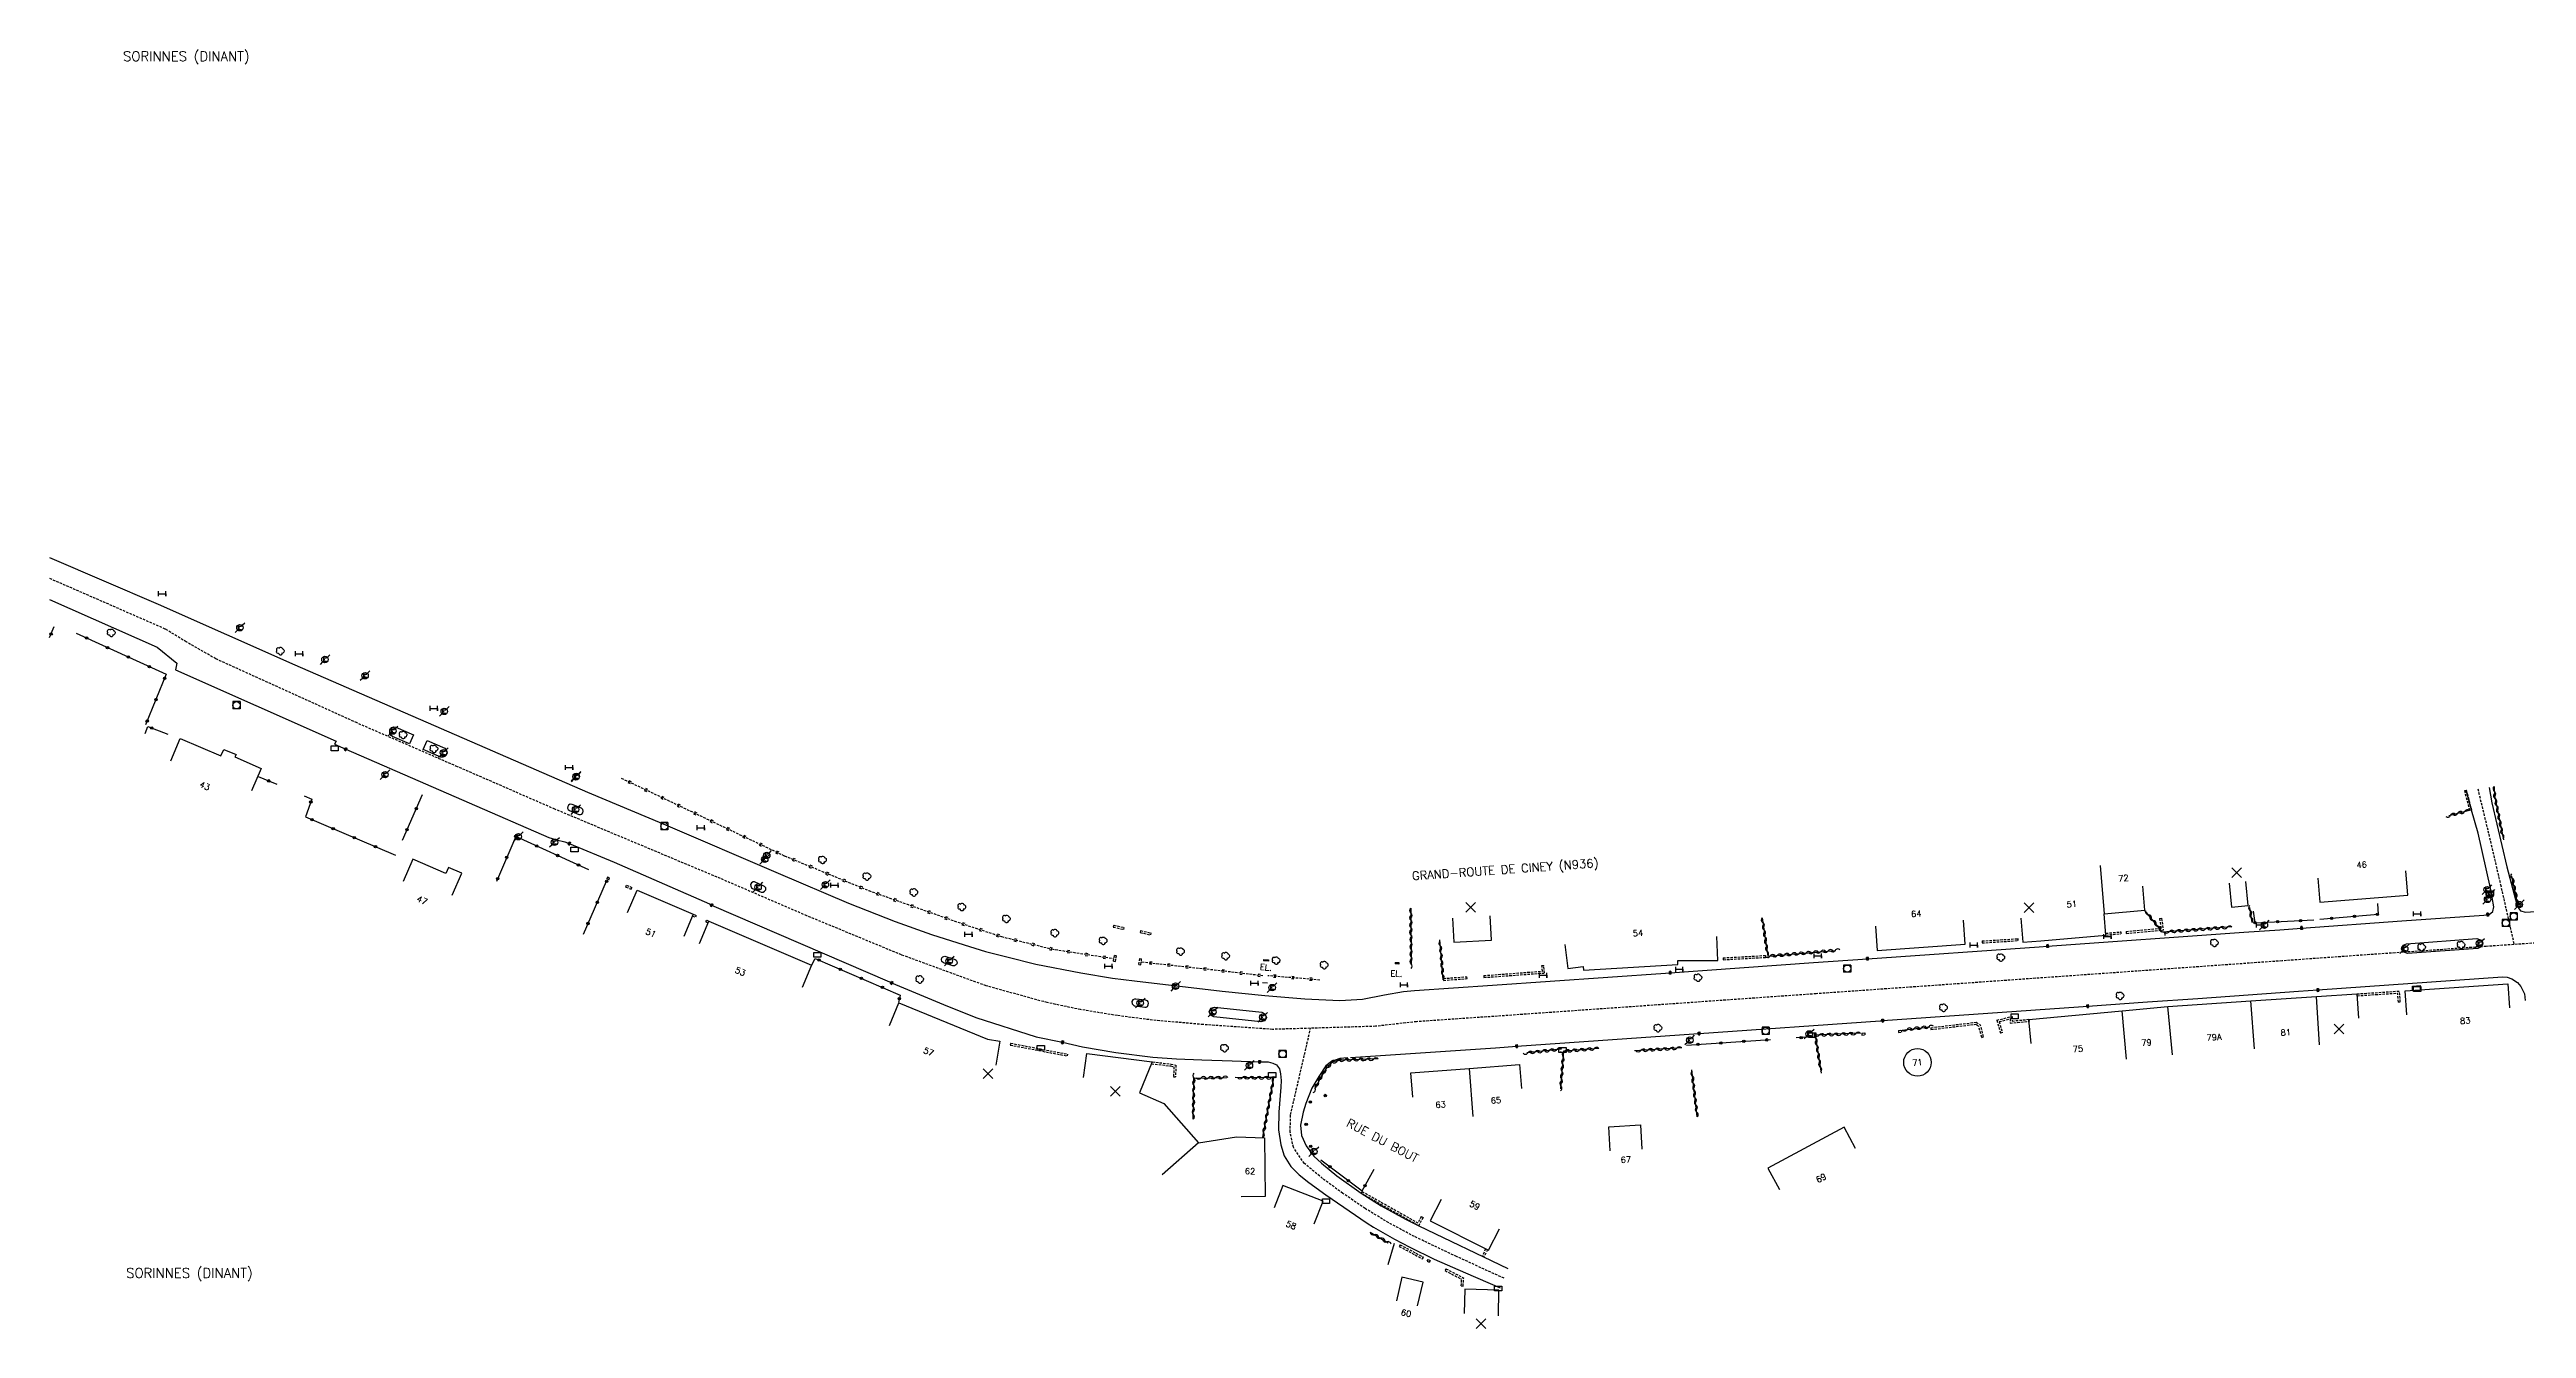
# Model space of a CAD drawing. Header units: millimetres. Extents: x 193000 to 194000, y 105162 to 106000.
# Drawn here: x 193000 to 193512, y 105475 to 105739 of the extents above; entities that cross this region are included whole.
import ezdxf
from ezdxf.enums import TextEntityAlignment as Align

# ---------------------------------------------------------------- set-up
doc = ezdxf.new("R2010")
doc.units = ezdxf.units.MM
doc.linetypes.add('DASHED', pattern=[0.75, 0.5, -0.25])
doc.layers.get('0').update_dxf_attribs({"linetype": 'CONTINUOUS'})
for name, color, linetype in [('W0001', 6, 'DASHED'), ('W0008', 7, 'CONTINUOUS'), ('W0100', 7, 'CONTINUOUS'), ('W0105', 7, 'CONTINUOUS'), ('W0112', 1, 'DASHED'), ('W0220', 5, 'DASHED'), ('W0300', 7, 'CONTINUOUS'), ('W0310', 3, 'CONTINUOUS'), ('W0322', 7, 'CONTINUOUS'), ('W0400', 7, 'CONTINUOUS'), ('W0420', 7, 'CONTINUOUS'), ('W0471', 7, 'CONTINUOUS'), ('W0980', 7, 'CONTINUOUS'), ('W0984', 7, 'CONTINUOUS'), ('W0989', 7, 'CONTINUOUS'), ('W0991', 7, 'CONTINUOUS'), ('W1102', 7, 'CONTINUOUS'), ('W1471', 7, 'CONTINUOUS'), ('W1474', 7, 'CONTINUOUS')]:
    doc.layers.add(name, color=color, linetype=linetype)
doc.styles.get("Standard").update_dxf_attribs({"font": 'romans.shx', "width": 0.85})

# ---------------------------------------------------------------- blocks, each defined once
blk = doc.blocks.new('t322o')
at = {"color": 0, "linetype": 'Continuous'}
for radius in [0.25, 0.15]:
    blk.add_circle((0, 0), radius, dxfattribs=at)
blk = doc.blocks.new('T1471')
at = {"color": 0, "linetype": 'Continuous', "flags": 128}
blk.add_lwpolyline([(-0.75, -0.5), (-0.75, 0.5), (0.75, 0.5), (0.75, -0.5), (-0.75, -0.5)], dxfattribs=at)
blk = doc.blocks.new('T471')
for p, q in [((-0.333334, 0.333334), (-0.333334, -0.333334)), ((-0.333334, 0.333334), (0.333334, 0.333334)), ((-0.333334, 0), (0, 0)), ((0.500001, 0.500001), (1.000002, 1.000002)), ((-0.500001, -0.500001), (-1.000002, -1.000002)), ((-0.333334, -0.333334), (0.333334, -0.333334))]:
    blk.add_line(p, q)
blk.add_ellipse((0, 0), major_axis=(0.471405, 0.471405), ratio=1, start_param=5.4977871438, end_param=11.780972451)
blk = doc.blocks.new('T300')
for p, q in [((-0.8, 0.51), (-0.86, 0.34)), ((-0.86, 0.34), (-0.86, 0.17)), ((-0.86, 0.17), (-0.74, 0.06)), ((-0.69, 0.63), (-0.8, 0.51)), ((-0.8, -0.06), (-0.74, 0.06)), ((-0.74, 0.06), (-0.69, 0.11)), ((-0.57, 0.69), (-0.69, 0.63)), ((-0.46, 0.69), (-0.57, 0.69)), ((-0.29, 0.63), (-0.46, 0.69)), ((-0.29, 0.63), (-0.17, 0.74)), ((-0.23, 0.57), (-0.29, 0.63)), ((-0.17, 0.74), (-0.06, 0.8)), ((-0.06, 0.8), (0.06, 0.8)), ((0.06, 0.8), (0.23, 0.74)), ((0.23, 0.74), (0.34, 0.63)), ((0.34, 0.63), (0.4, 0.51)), ((0.46, 0.46), (0.34, 0.46)), ((0.4, 0.51), (0.4, 0.46)), ((0.57, 0.4), (0.46, 0.46)), ((0.57, 0.4), (0.69, 0.29)), ((0.69, 0.29), (0.74, 0.17)), ((0.74, 0.06), (0.69, -0.17)), ((0.74, 0.17), (0.74, 0.06)), ((-0.8, -0.17), (-0.8, -0.06)), ((-0.8, -0.23), (-0.8, -0.17)), ((-0.74, -0.34), (-0.8, -0.23)), ((-0.69, -0.4), (-0.74, -0.34)), ((-0.51, -0.46), (-0.69, -0.4)), ((-0.4, -0.46), (-0.51, -0.46)), ((-0.4, -0.46), (-0.34, -0.46)), ((-0.34, -0.46), (-0.34, -0.4)), ((-0.34, -0.51), (-0.34, -0.46)), ((-0.29, -0.63), (-0.34, -0.51)), ((-0.17, -0.74), (-0.29, -0.63)), ((-0.06, -0.8), (-0.17, -0.74)), ((0.06, -0.8), (-0.06, -0.8)), ((0.17, -0.74), (0.06, -0.8)), ((0.23, -0.69), (0.17, -0.74)), ((0.29, -0.46), (0.23, -0.46)), ((0.29, -0.63), (0.23, -0.69)), ((0.46, -0.4), (0.29, -0.46)), ((0.34, -0.51), (0.29, -0.63)), ((0.34, -0.51), (0.34, -0.46)), ((0.57, -0.34), (0.46, -0.4)), ((0.63, -0.29), (0.57, -0.34)), ((0.69, -0.17), (0.63, -0.29))]:
    blk.add_line(p, q)
blk = doc.blocks.new('T420')
for p, q in [((0.75, 0.75), (-0.75, 0.75)), ((-0.75, 0.75), (-0.75, -0.75)), ((0.75, 0.75), (0.75, -0.75)), ((0.75, -0.75), (-0.75, -0.75))]:
    blk.add_line(p, q)
blk.add_ellipse((0, 0), major_axis=(-0.53, 0.53), ratio=1, start_param=3.926991, end_param=10.210176)
blk = doc.blocks.new('T400')
for p, q in [((-0.15, 0.3), (0.15, 0.3)), ((-0.15, -0.25), (-0.15, 0.3)), ((-0.15, 0.15), (0.15, 0.15)), ((-0.15, 0), (0.15, 0)), ((0.15, 0.3), (0.15, -0.25)), ((-0.15, -0.15), (0.15, -0.15)), ((-0.15, -0.25), (-0.15, -0.3)), ((-0.15, -0.3), (0.15, -0.3)), ((0.15, -0.3), (0.15, -0.25))]:
    blk.add_line(p, q)
blk = doc.blocks.new('T1474')
at = {"color": 0, "linetype": 'Continuous', "flags": 128}
for points in [[(-0.75, -0.5), (-0.75, 0.5)], [(-0.75, 0), (0.75, 0)], [(0.75, 0), (0.75, -0.5), (0.75, 0.5)]]:
    blk.add_lwpolyline(points, dxfattribs=at)
blk = doc.blocks.new('t991o')
at = {"color": 0, "linetype": 'Continuous'}
for p, q in [((-1, 1), (1, -1)), ((-1, -1), (1, 1))]:
    blk.add_line(p, q, dxfattribs=at)
blk = doc.blocks.new('t220o')
at = {"color": 0, "linetype": 'Continuous'}
for p, q in [((-0.25, 0.25), (0.25, 0.25)), ((-0.25, -0.25), (0.25, -0.25))]:
    blk.add_line(p, q, dxfattribs=at)
blk = doc.blocks.new('t310o')
at = {"color": 0, "linetype": 'Continuous'}
for centre, start, end in [((-0.5, 0.38), 216.8699, 323.1304), ((0.5, -0.37), 36.8699, 143.1303)]:
    blk.add_arc(centre, 0.625, start, end, dxfattribs=at)

msp = doc.modelspace()

# ---------------------------------------------------------------- linework, layer by layer
at = {"layer": 'W0001'}
for points in [[(193522.45, 105555.04), (193503.29, 105553.7), (193484.47, 105552.38), (193461.12, 105550.73), (193433.43, 105548.76), (193393.68, 105545.95), (193364.92, 105543.93), (193334.21, 105541.77), (193298.34, 105539.25), (193282.35, 105538.16), (193273.87, 105537.21), (193252.63, 105536.57), (193238.27, 105537.57), (193227.84, 105538.49), (193220.55, 105539.42), (193212.96, 105540.66), (193206.09, 105542.1), (193193.45, 105545.57), (193175.97, 105551.96), (193156.44, 105560.03), (193138.56, 105567.73), (193104.39, 105582.05), (193084.27, 105590.83), (193063.51, 105599.86), (193034.34, 105613.11), (193028.24, 105616.6), (193023.9, 105619.26), (193000, 105629.71)], [(193501.55, 105586.27), (193503.64, 105577.61), (193506.24, 105566.5), (193509.04, 105554.1)], [(193300.42, 105485.18), (193290.64, 105489.64), (193281.91, 105493.79), (193276.61, 105496.62), (193271.72, 105499.57), (193267.13, 105502.7), (193262.94, 105505.77), (193259.18, 105508.89), (193256.91, 105512.22), (193256.25, 105515.37), (193256.34, 105518.98), (193260.47, 105536.81)]]:
    msp.add_lwpolyline(points, dxfattribs=at)
at = {"layer": 'W0008'}
for points in [[(193000, 105634.06), (193022.46, 105624.39), (193050.66, 105611.87), (193111.11, 105585.56), (193126.73, 105579.01), (193150.48, 105568.84), (193165.02, 105562.63), (193174.68, 105558.87), (193182.18, 105556.2), (193188.91, 105554.03), (193193.33, 105552.66), (193197.75, 105551.53), (193203.73, 105550.05), (193213.02, 105548.23), (193219.56, 105547.17), (193224.11, 105546.57), (193242.22, 105544.47), (193251.03, 105543.57), (193259.27, 105542.89), (193266.48, 105542.51), (193271.17, 105542.83), (193275.76, 105543.68), (193279.67, 105544.42), (193281.92, 105544.59), (193298.05, 105545.71), (193333.76, 105548.2), (193334.74, 105548.27), (193364.33, 105550.38), (193375.48, 105551.15), (193410.98, 105553.65), (193412.68, 105553.78), (193453.24, 105556.66), (193460.67, 105557.15), (193465.15, 105557.51), (193485.85, 105558.98), (193502.83, 105560.19), (193503.61, 105560.27), (193503.9, 105560.29), (193504.64, 105560.94), (193504.88, 105561.91), (193504.18, 105565.73), (193501.61, 105577.13), (193500.26, 105581.88), (193499.18, 105586.01)], [(193000, 105625.35), (193022.24, 105615.51), (193026.3, 105612.24), (193026, 105610.81), (193059.17, 105596.13), (193058.88, 105595.46), (193061.17, 105594.46), (193086.65, 105583.39), (193103.12, 105576.17), (193104.72, 105575.72), (193106.46, 105575.32), (193107.35, 105574.98), (193116.64, 105571.09), (193136.31, 105562.47), (193136.76, 105562.26), (193173.51, 105546.38), (193173.93, 105546.2), (193184.65, 105541.68), (193191.35, 105539.04)], [(193070.82, 105597.04), (193070.55, 105597.29), (193070.31, 105597.67), (193070.27, 105598.1), (193070.38, 105598.53), (193070.67, 105598.9), (193071.11, 105599.08), (193071.56, 105599), (193075.15, 105597.41), (193074.36, 105595.58), (193070.82, 105597.04)], [(193077.18, 105594.37), (193077.98, 105596.21), (193081.67, 105594.64), (193081.91, 105594.32), (193082.08, 105593.99), (193082.13, 105593.62), (193081.86, 105593.17), (193081.63, 105592.93), (193081.21, 105592.8), (193080.79, 105592.81), (193077.18, 105594.37)], [(193503.92, 105586.5), (193504.44, 105583.35), (193507.52, 105570.15), (193509.07, 105564.4), (193509.6, 105562.34), (193509.96, 105561.62), (193510.38, 105561.04), (193511.39, 105560.78), (193527.65, 105561.88)], [(193109.35, 105580.96), (193109.68, 105580.92), (193109.94, 105581.02), (193110.13, 105581.29), (193110.25, 105581.66), (193110.13, 105582.01), (193109.86, 105582.24), (193107.93, 105583.05), (193107.55, 105583.07), (193107.22, 105582.89), (193107.07, 105582.63), (193106.99, 105582.27), (193107.12, 105581.98), (193107.41, 105581.77), (193109.35, 105580.96)], [(193147.01, 105564.88), (193147.41, 105564.9), (193147.68, 105565.1), (193147.93, 105565.42), (193147.98, 105565.78), (193147.69, 105566.1), (193145.64, 105567.04), (193145.33, 105567.08), (193144.96, 105566.85), (193144.77, 105566.51), (193144.83, 105566.13), (193145.01, 105565.81), (193145.17, 105565.68), (193147.01, 105564.88)], [(193501.39, 105555.32), (193502.14, 105555.1), (193502.51, 105554.42), (193502.23, 105553.65), (193501.53, 105553.3), (193487.04, 105552.28), (193486.29, 105552.49), (193485.9, 105553.18), (193486.12, 105553.94), (193486.85, 105554.26), (193501.39, 105555.32)], [(193184.67, 105550.34), (193184.33, 105550.62), (193184.23, 105550.99), (193184.29, 105551.37), (193184.53, 105551.59), (193184.93, 105551.68), (193187.03, 105551.04), (193187.25, 105550.88), (193187.42, 105550.58), (193187.46, 105550.26), (193187.32, 105549.94), (193186.95, 105549.7), (193186.57, 105549.73), (193184.67, 105550.34)], [(193268.74, 105530.78), (193298.63, 105532.79), (193303.04, 105533.12), (193339.61, 105535.68), (193340.7, 105535.74), (193378.09, 105538.37), (193378.22, 105538.37), (193378.65, 105538.4), (193419.07, 105541.25), (193420.98, 105541.38), (193433.31, 105542.26), (193443.7, 105542.98), (193464.54, 105544.44), (193468.53, 105544.73), (193506.63, 105547.41), (193507.64, 105547.36), (193508.59, 105547.03), (193509.73, 105546.27), (193510.45, 105545.4), (193511.2, 105543.94), (193511.36, 105542.57), (193511.36, 105542.57), (193511.36, 105542.57)], [(193224.35, 105542.82), (193224.08, 105542.8), (193223.73, 105542.65), (193223.58, 105542.31), (193223.6, 105541.86), (193223.8, 105541.61), (193224.04, 105541.46), (193224.2, 105541.42), (193226.22, 105541.16), (193226.49, 105541.19), (193226.76, 105541.32), (193226.95, 105541.61), (193226.98, 105542), (193226.92, 105542.23), (193226.77, 105542.46), (193226.38, 105542.58), (193224.35, 105542.82)], [(193240.51, 105539.15), (193239.8, 105539.49), (193239.53, 105540.25), (193239.89, 105540.98), (193240.65, 105541.17), (193250.38, 105540.15), (193251.05, 105539.79), (193251.33, 105539.04), (193250.95, 105538.32), (193250.18, 105538.14), (193240.51, 105539.15)], [(193191.35, 105539.04), (193203.81, 105535.06), (193209.24, 105533.93), (193213.39, 105532.99), (193220.27, 105531.8), (193227.88, 105530.85), (193232.8, 105530.46), (193237.99, 105530.25), (193244.25, 105530.05), (193249.94, 105529.87), (193251.74, 105529.85), (193252.7, 105529.63), (193253.43, 105529.24), (193254.02, 105528.4), (193254.26, 105527.42), (193254.36, 105526.01), (193254.33, 105524.67), (193253.92, 105519.48), (193253.87, 105515.8), (193254.33, 105512.74), (193254.98, 105510.46), (193256.36, 105508.26), (193258.09, 105506.54), (193260.14, 105504.92), (193263.61, 105502.4), (193272.16, 105496.54), (193273.47, 105495.72), (193277.83, 105493.24), (193280.96, 105491.58), (193285.99, 105489.14), (193292.49, 105486.26), (193299.63, 105483.19)], [(193268.19, 105530.71), (193266.48, 105530.55), (193264.77, 105529.91), (193263.65, 105529.03), (193262.15, 105526.83), (193260.74, 105524.43), (193259.47, 105521.29), (193258.96, 105519.45), (193258.41, 105516.77), (193258.62, 105514.65), (193259.54, 105512.52), (193261.14, 105510.38), (193262.73, 105508.93), (193265.89, 105506.36), (193270.91, 105502.73), (193275.07, 105500.12), (193280.08, 105497.41), (193282.86, 105496), (193301.22, 105487.17)]]:
    msp.add_lwpolyline(points, dxfattribs=at)
at = {"layer": 'W0100'}
for p, q in [((193250.72, 105551.03), (193250.72, 105550.73)), ((193250.72, 105551.03), (193251.81, 105550.93)), ((193251.8, 105550.64), (193250.72, 105550.73)), ((193251.81, 105550.93), (193251.8, 105550.64)), ((193277.94, 105550.42), (193277.92, 105550.1)), ((193278.71, 105550.07), (193277.92, 105550.1)), ((193277.94, 105550.42), (193278.72, 105550.39)), ((193278.72, 105550.39), (193278.71, 105550.07))]:
    msp.add_line(p, q, dxfattribs=at)
for points in [[(193025.04, 105592.01), (193026.98, 105596.62), (193035.39, 105593.07), (193035.98, 105594.4), (193038.57, 105593.35), (193038.27, 105592.85), (193043.74, 105590.45), (193041.72, 105585.87)], [(193083.15, 105564.26), (193085.14, 105568.85), (193082.39, 105570.04), (193081.83, 105568.76), (193075.01, 105571.73), (193073.02, 105567.14)], [(193119.4, 105560.74), (193121.38, 105565.33), (193132.95, 105560.36), (193130.98, 105555.77)], [(193407.18, 105559.56), (193407.59, 105554.58), (193411.27, 105554.88), (193424.76, 105556.02), (193424.37, 105560.46), (193432.8, 105561.17), (193432.38, 105566.15)], [(193450.23, 105566.77), (193450.71, 105561.79), (193454.14, 105562.13), (193453.66, 105567.1)], [(193468.5, 105567.81), (193468.91, 105562.83), (193487.11, 105564.32), (193486.7, 105569.3)], [(193289.79, 105559.55), (193290.08, 105554.56), (193297.83, 105555.01), (193297.54, 105560)], [(193134.22, 105554.34), (193136.2, 105558.94), (193157.4, 105549.83), (193155.43, 105545.24)], [(193312.96, 105554.09), (193313.61, 105549.13), (193316.78, 105549.53), (193316.82, 105548.77), (193336.29, 105549.94), (193336.29, 105550.77), (193344.57, 105550.79), (193344.36, 105555.79)], [(193377.15, 105557.87), (193377.49, 105552.88), (193395.7, 105554.14), (193395.36, 105559.13)], [(193486.89, 105539.56), (193486.55, 105544.55), (193507.77, 105545.99), (193508.11, 105541)], [(193173.51, 105537.4), (193175.39, 105542.03), (193193.74, 105534.55), (193196.3, 105534.12), (193195.48, 105529.19)], [(193409.28, 105533.65), (193408.82, 105538.63), (193428.09, 105540.4), (193437.55, 105541.3), (193454.7, 105542.5), (193468.23, 105543.35), (193476.58, 105543.9), (193476.91, 105538.91)], [(193213.59, 105526.64), (193214.22, 105531.6), (193227.78, 105529.86), (193225.11, 105523.44), (193230.16, 105521.26), (193237.31, 105513.11), (193245.17, 105514.36), (193250.96, 105514.18), (193251.12, 105502.07), (193246.12, 105502.01)], [(193281.56, 105522.6), (193281.18, 105527.58), (193293.2, 105528.52), (193303.65, 105529.32), (193304.03, 105524.33)], [(193322.35, 105511.49), (193322.09, 105516.48), (193328.63, 105516.83), (193328.89, 105511.83)], [(193373.03, 105511.99), (193370.65, 105516.38), (193354.94, 105507.89), (193357.32, 105503.49)], [(193261.22, 105496.43), (193263.05, 105501.08), (193254.77, 105504.34), (193252.94, 105499.69)], [(193287.43, 105501.47), (193285.19, 105497.01), (193297.25, 105490.95), (193299.49, 105495.41)], [(193282.55, 105479.48), (193283.69, 105484.35), (193279.34, 105485.37), (193278.19, 105480.5)], [(193299.27, 105477.4), (193299.36, 105482.7), (193292.36, 105482.91), (193292.21, 105477.91)]]:
    msp.add_lwpolyline(points, dxfattribs=at)
at = {"layer": 'W0105'}
for p, q in [((193250.55, 105546.24), (193251.56, 105546.22)), ((193488.05, 105545.52), (193489.7, 105545.61)), ((193488.1, 105544.64), (193488.05, 105545.52)), ((193489.75, 105544.73), (193489.7, 105545.61))]:
    msp.add_line(p, q, dxfattribs=at)
at = {"layer": 'W0112'}
for p, q in [((193498.79, 105585.93), (193499.18, 105586.01)), ((193498.79, 105585.93), (193499.85, 105581.84)), ((193499.18, 105586.01), (193500.24, 105581.95)), ((193499.85, 105581.84), (193500.24, 105581.95)), ((193115.23, 105568.04), (193115.08, 105567.66)), ((193115.5, 105567.49), (193115.08, 105567.66)), ((193115.65, 105567.86), (193115.23, 105568.04)), ((193115.5, 105567.49), (193115.65, 105567.86)), ((193119.02, 105565.96), (193119.17, 105566.34)), ((193119.02, 105565.96), (193120.13, 105565.52)), ((193119.17, 105566.34), (193120.28, 105565.89)), ((193120.13, 105565.52), (193120.28, 105565.89)), ((193132.79, 105559.98), (193133.44, 105559.72)), ((193132.94, 105560.35), (193133.59, 105560.09)), ((193133.59, 105560.09), (193133.44, 105559.72)), ((193510.27, 105562.44), (193510.64, 105562.48)), ((193510.27, 105562.44), (193510.31, 105562.04)), ((193510.31, 105562.04), (193510.68, 105562.08)), ((193510.64, 105562.48), (193510.68, 105562.08)), ((193135.59, 105558.79), (193135.76, 105559.15)), ((193135.59, 105558.79), (193136.04, 105558.57)), ((193135.76, 105559.15), (193136.2, 105558.94)), ((193219.8, 105558.09), (193219.71, 105557.7)), ((193219.71, 105557.7), (193221.81, 105557.23)), ((193219.8, 105558.09), (193221.9, 105557.62)), ((193221.9, 105557.62), (193221.81, 105557.23)), ((193225.34, 105556.97), (193225.26, 105556.58)), ((193225.26, 105556.58), (193227.38, 105556.09)), ((193225.34, 105556.97), (193227.47, 105556.48)), ((193227.47, 105556.48), (193227.38, 105556.09)), ((193399.18, 105554.83), (193406.55, 105555.31)), ((193399.18, 105554.83), (193399.2, 105554.43)), ((193399.2, 105554.43), (193406.58, 105554.91)), ((193406.55, 105555.31), (193406.58, 105554.91)), ((193424.73, 105556.42), (193427.81, 105556.71)), ((193424.76, 105556.02), (193427.85, 105556.31)), ((193427.81, 105556.71), (193427.85, 105556.31)), ((193428.91, 105556.81), (193436.13, 105557.44)), ((193428.91, 105556.81), (193428.95, 105556.41)), ((193428.95, 105556.41), (193436.59, 105557.08)), ((193435.83, 105559.47), (193436.23, 105559.52)), ((193435.83, 105559.47), (193436.13, 105557.44)), ((193436.23, 105559.52), (193436.59, 105557.08)), ((193219.75, 105550.63), (193219.97, 105551.88)), ((193219.75, 105550.63), (193220.14, 105550.56)), ((193219.97, 105551.88), (193220.36, 105551.8)), ((193220.14, 105550.56), (193220.36, 105551.8)), ((193225.02, 105549.98), (193225.17, 105551.22)), ((193225.02, 105549.98), (193225.42, 105549.93)), ((193225.17, 105551.22), (193225.57, 105551.17)), ((193225.42, 105549.93), (193225.57, 105551.17)), ((193308.24, 105549.77), (193308.64, 105549.8)), ((193345.7, 105551.35), (193354.41, 105551.84)), ((193345.7, 105551.35), (193345.72, 105550.96)), ((193345.72, 105550.96), (193354.44, 105551.44)), ((193354.41, 105551.84), (193354.44, 105551.44)), ((193287.89, 105547.08), (193292.77, 105547.46)), ((193287.89, 105547.08), (193287.93, 105546.69)), ((193287.93, 105546.69), (193292.8, 105547.06)), ((193292.8, 105547.06), (193292.77, 105547.46)), ((193296.25, 105547.69), (193296.28, 105547.29)), ((193476.61, 105543.9), (193485.36, 105544.5)), ((193476.64, 105543.51), (193476.61, 105543.9)), ((193476.64, 105543.51), (193484.99, 105544.07)), ((193485.15, 105542.2), (193484.99, 105544.07)), ((193485.15, 105542.2), (193485.55, 105542.23)), ((193485.55, 105542.23), (193485.36, 105544.5)), ((193374.33, 105535.81), (193374.92, 105535.85)), ((193374.33, 105535.81), (193374.36, 105535.41)), ((193374.36, 105535.41), (193374.95, 105535.45)), ((193374.92, 105535.85), (193374.95, 105535.45)), ((193381.87, 105536.35), (193382.46, 105536.41)), ((193381.87, 105536.35), (193381.91, 105535.95)), ((193381.91, 105535.95), (193382.5, 105536.01)), ((193382.46, 105536.41), (193382.5, 105536.01)), ((193388.56, 105536.92), (193388.61, 105536.53)), ((193399.1, 105534.93), (193398.45, 105537.28)), ((193399.48, 105535.04), (193398.8, 105537.53)), ((193399.1, 105534.93), (193399.48, 105535.04)), ((193402.22, 105538.46), (193402.99, 105535.8)), ((193402.72, 105538.18), (193403.37, 105535.92)), ((193403.37, 105535.92), (193402.99, 105535.8)), ((193408.82, 105538.65), (193408.86, 105538.25)), ((193198.53, 105533.72), (193198.45, 105533.33)), ((193198.45, 105533.33), (193210.16, 105531.09)), ((193198.53, 105533.72), (193210.24, 105531.48)), ((193210.24, 105531.48), (193210.16, 105531.09)), ((193232.15, 105526.78), (193232.55, 105526.76)), ((193271.13, 105503.09), (193270.94, 105502.74)), ((193270.94, 105502.74), (193282.8, 105496.06)), ((193271.13, 105503.09), (193282.64, 105496.61)), ((193283.34, 105497.9), (193282.64, 105496.61)), ((193283.69, 105497.71), (193282.8, 105496.06)), ((193283.34, 105497.9), (193283.69, 105497.71)), ((193278.95, 105492.1), (193278.76, 105491.75)), ((193278.76, 105491.75), (193283.61, 105489.17)), ((193278.95, 105492.1), (193283.8, 105489.52)), ((193283.61, 105489.17), (193283.8, 105489.52)), ((193284.57, 105488.68), (193284.76, 105489.03)), ((193284.57, 105488.68), (193284.98, 105488.47)), ((193284.76, 105489.03), (193285.17, 105488.82)), ((193285.17, 105488.82), (193284.98, 105488.47)), ((193296.63, 105491.22), (193295.98, 105489.82)), ((193295.98, 105489.82), (193296.34, 105489.65)), ((193296.99, 105491.05), (193296.34, 105489.65)), ((193288.43, 105487.12), (193288.24, 105486.76)), ((193288.24, 105486.76), (193291.67, 105484.98)), ((193288.43, 105487.12), (193292.09, 105485.22)), ((193291.58, 105483.58), (193291.67, 105484.98)), ((193291.58, 105483.58), (193291.98, 105483.56)), ((193291.98, 105483.56), (193292.09, 105485.22))]:
    msp.add_line(p, q, dxfattribs=at)
for points in [[(193296.25, 105547.69), (193308.34, 105548.59), (193308.24, 105549.77)], [(193296.28, 105547.29), (193308.77, 105548.22), (193308.64, 105549.8)], [(193388.56, 105536.92), (193397.97, 105538.06), (193398.8, 105537.53)], [(193388.61, 105536.53), (193397.87, 105537.65), (193398.45, 105537.28)], [(193402.22, 105538.46), (193405.4, 105539.26), (193405.37, 105538.3), (193408.82, 105538.65)], [(193402.72, 105538.18), (193404.98, 105538.74), (193404.95, 105537.86), (193408.86, 105538.25)], [(193227.62, 105529.48), (193231.55, 105529.02), (193232.25, 105528.86), (193232.15, 105526.78)], [(193227.79, 105529.87), (193231.62, 105529.42), (193232.66, 105529.18), (193232.55, 105526.76)]]:
    msp.add_lwpolyline(points, dxfattribs=at)
at = {"layer": 'W0220'}
msp.add_line((193262.4, 105546.77), (193251.66, 105547.65), dxfattribs=at)
for points in [[(193118.1, 105588.47), (193151.81, 105572.41), (193169.21, 105565.24), (193188.33, 105558.46), (193196.61, 105555.74), (193207, 105553.18), (193219.77, 105551.21)], [(193225.62, 105550.51), (193242.67, 105548.65), (193250.58, 105547.7)]]:
    msp.add_lwpolyline(points, dxfattribs=at)
at = {"layer": 'W0310'}
for p, q in [((193499.81, 105581.81), (193495.54, 105580.7)), ((193509.84, 105562.37), (193508.61, 105568.24)), ((193281.15, 105561.62), (193281.21, 105550.03)), ((193454.93, 105558.67), (193454.45, 105561.78)), ((193287.86, 105546.82), (193287.18, 105555.04)), ((193382.67, 105536.43), (193388.4, 105537.12)), ((193312.32, 105532.5), (193305.1, 105531.72)), ((193337.14, 105532.74), (193327.38, 105532.15)), ((193340.34, 105518.49), (193339.2, 105528.21)), ((193272.77, 105494.67), (193276.52, 105492.51)), ((193277.7, 105492.34), (193276.43, 105487.93))]:
    msp.add_line(p, q, dxfattribs=at)
for points in [[(193504.92, 105586.73), (193505.01, 105584.91), (193506.85, 105575.7)], [(193450.78, 105557.72), (193436.42, 105556.66), (193432.81, 105561.16)], [(193353.73, 105559.62), (193354.9, 105551.67), (193368.95, 105552.89)], [(193374.06, 105535.76), (193364.69, 105535.38), (193365.93, 105527.53)], [(193274.43, 105530.47), (193266.89, 105530.22), (193265.01, 105529.84), (193263.69, 105528.46), (193262.45, 105526.47), (193261.35, 105524.25)], [(193320.02, 105532.65), (193312.72, 105532.06), (193312.11, 105524.27)], [(193236.22, 105518.01), (193236.37, 105526.52), (193243.2, 105526.65)], [(193250.59, 105514.29), (193252.86, 105526.56), (193244.9, 105526.61)]]:
    msp.add_lwpolyline(points, dxfattribs=at)
at = {"layer": 'W0322'}
for p, q in [((193000, 105617.49), (193000.99, 105619.79)), ((193043.1, 105588.82), (193046.97, 105587.19)), ((193072.88, 105575.64), (193077.03, 105585.11)), ((193110.27, 105556.27), (193115.07, 105567.19)), ((193338.1, 105533.31), (193355.47, 105534.46)), ((193364.18, 105535.01), (193360.79, 105534.83))]:
    msp.add_line(p, q, dxfattribs=at)
for points in [[(193005.48, 105618.38), (193024.11, 105609.93), (193019.83, 105599.47)], [(193019.75, 105597.68), (193020.33, 105599.11), (193024.41, 105597.55)], [(193052.59, 105584.84), (193054.18, 105584.12), (193052.85, 105580.46), (193071.47, 105572.53)], [(193111.41, 105569.51), (193096.31, 105576.44), (193092.29, 105567.15)], [(193455.15, 105560.99), (193455.53, 105558.57), (193467.71, 105559.2)], [(193480.85, 105562.55), (193480.97, 105560.33), (193468.93, 105559.28)], [(193157.47, 105549.92), (193158.12, 105551.24), (193175.68, 105543.67), (193175.34, 105542.1)], [(193262.59, 105509.63), (193271.1, 105503.22), (193273.58, 105507.69)]]:
    msp.add_lwpolyline(points, dxfattribs=at)
at = {"layer": 'W1102'}
for p, q in [((193423.54, 105570.43), (193424.37, 105560.46)), ((193429.01, 105530.45), (193428.09, 105540.4)), ((193438.49, 105531.35), (193437.55, 105541.3)), ((193455.4, 105532.53), (193454.7, 105542.5)), ((193468.85, 105533.36), (193468.23, 105543.35)), ((193293.2, 105528.52), (193293.98, 105518.55)), ((193237.31, 105513.11), (193229.79, 105506.51))]:
    msp.add_line(p, q, dxfattribs=at)
msp.add_circle((193385.82, 105529.76), 2.85, dxfattribs=at)

# ---------------------------------------------------------------- block references
at = {"layer": 'W0220'}
for p, rotation in [((193119.8, 105587.66), 334.5234405279215), ((193123.18, 105586.05), 334.5234405279215), ((193123.18, 105586.05), 334.5234405279215), ((193123.18, 105586.05), 334.5234405279215), ((193123.18, 105586.05), 334.5234405279215), ((193123.18, 105586.05), 334.5234405279215), ((193123.18, 105586.05), 334.5234405279215), ((193126.57, 105584.43), 334.5234405279215), ((193126.57, 105584.43), 334.5234405279215), ((193126.57, 105584.43), 334.5234405279215), ((193126.57, 105584.43), 334.5234405279215), ((193126.57, 105584.43), 334.5234405279215), ((193129.95, 105582.82), 334.5234405279215), ((193129.95, 105582.82), 334.5234405279215), ((193129.95, 105582.82), 334.5234405279215), ((193129.95, 105582.82), 334.5234405279215), ((193133.34, 105581.21), 334.5234405279215), ((193133.34, 105581.21), 334.5234405279215), ((193133.34, 105581.21), 334.5234405279215), ((193136.72, 105579.6), 334.5234405279215), ((193136.72, 105579.6), 334.5234405279215), ((193140.11, 105577.98), 334.5234405279215), ((193143.49, 105576.37), 334.5234405279215), ((193146.88, 105574.76), 334.5234405279215), ((193150.27, 105573.14), 334.5234405279215), ((193153.7, 105571.63), 337.6037998852371), ((193157.16, 105570.2), 337.6037998852371), ((193160.63, 105568.77), 337.6037998852371), ((193164.1, 105567.34), 337.6037998852371), ((193167.56, 105565.91), 337.6037998852371), ((193167.56, 105565.91), 337.6037998852371), ((193167.56, 105565.91), 337.6037998852371), ((193167.56, 105565.91), 337.6037998852371), ((193167.56, 105565.91), 337.6037998852371), ((193167.56, 105565.91), 337.6037998852371), ((193171.07, 105564.58), 340.4935589660425), ((193171.07, 105564.58), 340.4935589660425), ((193171.07, 105564.58), 340.4935589660425), ((193171.07, 105564.58), 340.4935589660425), ((193171.07, 105564.58), 340.4935589660425), ((193174.6, 105563.33), 340.4935589660425), ((193174.6, 105563.33), 340.4935589660425), ((193174.6, 105563.33), 340.4935589660425), ((193174.6, 105563.33), 340.4935589660425), ((193178.14, 105562.07), 340.4935589660425), ((193178.14, 105562.07), 340.4935589660425), ((193178.14, 105562.07), 340.4935589660425), ((193181.67, 105560.82), 340.4935589660425), ((193181.67, 105560.82), 340.4935589660425), ((193185.2, 105559.57), 340.4935589660425), ((193188.74, 105558.33), 341.8124280655436), ((193192.31, 105557.16), 341.8124280655436), ((193195.87, 105555.99), 341.8124280655436), ((193199.49, 105555.03), 346.1325840299327), ((193203.13, 105554.13), 346.1325840299327), ((193206.77, 105553.23), 346.1325840299327), ((193210.48, 105552.64), 351.2184814088899), ((193214.18, 105552.07), 351.2184814088899), ((193214.18, 105552.07), 351.2184814088899), ((193214.18, 105552.07), 351.2184814088899), ((193214.18, 105552.07), 351.2184814088899), ((193214.18, 105552.07), 351.2184814088899), ((193214.18, 105552.07), 351.2184814088899), ((193217.89, 105551.5), 351.2184814088899), ((193217.89, 105551.5), 351.2184814088899), ((193217.89, 105551.5), 351.2184814088899), ((193217.89, 105551.5), 351.2184814088899), ((193217.89, 105551.5), 351.2184814088899), ((193227.49, 105550.3), 353.7757478560268), ((193231.22, 105549.9), 353.7757478560268), ((193231.22, 105549.9), 353.7757478560268), ((193231.22, 105549.9), 353.7757478560268), ((193231.22, 105549.9), 353.7757478560268), ((193231.22, 105549.9), 353.7757478560268), ((193231.22, 105549.9), 353.7757478560268), ((193234.95, 105549.49), 353.7757478560268), ((193234.95, 105549.49), 353.7757478560268), ((193234.95, 105549.49), 353.7757478560268), ((193234.95, 105549.49), 353.7757478560268), ((193234.95, 105549.49), 353.7757478560268), ((193238.67, 105549.08), 353.7757478560268), ((193238.67, 105549.08), 353.7757478560268), ((193238.67, 105549.08), 353.7757478560268), ((193238.67, 105549.08), 353.7757478560268), ((193242.4, 105548.68), 353.7757478560268), ((193242.4, 105548.68), 353.7757478560268), ((193242.4, 105548.68), 353.7757478560268), ((193246.12, 105548.23), 353.1414170847117), ((193246.12, 105548.23), 353.1414170847117), ((193249.85, 105547.79), 353.1414170847117), ((193253.06, 105547.53), 175.3725792197949), ((193253.06, 105547.53), 175.3725792197949), ((193253.06, 105547.53), 175.3725792197949), ((193253.06, 105547.53), 175.3725792197949), ((193253.06, 105547.53), 175.3725792197949), ((193256.8, 105547.23), 175.3725792197949), ((193256.8, 105547.23), 175.3725792197949), ((193256.8, 105547.23), 175.3725792197949), ((193256.8, 105547.23), 175.3725792197949), ((193256.8, 105547.23), 175.3725792197949), ((193256.8, 105547.23), 175.3725792197949), ((193260.54, 105546.93), 175.3725792197949)]:
    msp.add_blockref('t220o', p, dxfattribs=dict(at, rotation=rotation))
at = {"layer": 'W0300'}
for p in [(193012.79, 105618.46), (193047.71, 105614.68), (193073.06, 105597.36), (193079.45, 105594.49), (193159.69, 105571.55), (193168.87, 105568.13), (193178.56, 105564.85), (193188.47, 105561.83), (193197.68, 105559.38), (193207.68, 105556.45), (193217.66, 105554.85), (193447.19, 105554.41), (193498.15, 105553.98), (193233.65, 105552.64), (193242.97, 105551.69), (193253.39, 105550.76), (193263.31, 105549.84), (193403.08, 105551.39), (193490.01, 105553.5), (193179.78, 105546.88), (193340.53, 105547.23), (193391.23, 105541.03), (193427.71, 105543.49), (193332.25, 105536.82), (193242.73, 105532.68)]:
    msp.add_blockref('T300', p, dxfattribs=at)
at = {"layer": 'W0310'}
for p, rotation in [((193504.97, 105585.73), 272.8231405310224), ((193495.94, 105580.8), 194.5334794069776), ((193497.39, 105581.18), 194.5334794069776), ((193498.84, 105581.55), 194.5334794069776), ((193505.14, 105584.25), 281.2956478122584), ((193505.44, 105582.78), 281.2956478122584), ((193505.73, 105581.3), 281.2956478122584), ((193506.02, 105579.83), 281.2956478122584), ((193506.32, 105578.36), 281.2956478122584), ((193506.61, 105576.89), 281.2956478122584), ((193508.71, 105567.75), 101.8119413458346), ((193509.02, 105566.28), 101.8119413458346), ((193509.33, 105564.82), 101.8119413458346), ((193281.16, 105560.62), 270.2964215377062), ((193281.17, 105559.12), 270.2964215377062), ((193433.54, 105560.25), 128.7404773142397), ((193434.48, 105559.08), 128.7404773142397), ((193454.55, 105561.14), 98.62175542115924), ((193454.78, 105559.66), 98.62175542115924), ((193509.63, 105563.35), 101.8119413458346), ((193281.17, 105557.62), 270.2964215377062), ((193281.18, 105556.12), 270.2964215377062), ((193281.19, 105554.62), 270.2964215377062), ((193287.28, 105553.8), 94.71228190373513), ((193353.88, 105558.63), 278.3851711800974), ((193354.1, 105557.15), 278.3851711800974), ((193354.32, 105555.66), 278.3851711800974), ((193354.53, 105554.18), 278.3851711800974), ((193435.42, 105557.91), 128.7404773142397), ((193436.36, 105556.74), 128.7404773142397), ((193437.82, 105556.76), 184.2270821553925), ((193439.31, 105556.87), 184.2270821553925), ((193440.81, 105556.98), 184.2270821553925), ((193442.3, 105557.09), 184.2270821553925), ((193443.8, 105557.2), 184.2270821553925), ((193445.3, 105557.31), 184.2270821553925), ((193446.79, 105557.42), 184.2270821553925), ((193448.29, 105557.53), 184.2270821553925), ((193449.78, 105557.64), 184.2270821553925), ((193281.2, 105553.12), 270.2964215377062), ((193281.2, 105551.62), 270.2964215377062), ((193281.21, 105550.12), 270.2964215377062), ((193287.41, 105552.3), 94.71228190373513), ((193287.53, 105550.81), 94.71228190373513), ((193287.65, 105549.32), 94.71228190373513), ((193355.36, 105551.71), 4.977899685185342), ((193354.75, 105552.69), 278.3851711800974), ((193356.86, 105551.84), 4.977899685185342), ((193358.35, 105551.97), 4.977899685185342), ((193359.85, 105552.1), 4.977899685185342), ((193361.34, 105552.23), 4.977899685185342), ((193362.84, 105552.36), 4.977899685185342), ((193364.33, 105552.49), 4.977899685185342), ((193365.83, 105552.62), 4.977899685185342), ((193367.32, 105552.75), 4.977899685185342), ((193368.81, 105552.88), 4.977899685185342), ((193287.78, 105547.82), 94.71228190373513), ((193364.79, 105534.76), 278.9484225337289), ((193365.56, 105535.42), 182.3055498434232), ((193365.02, 105533.28), 278.9484225337289), ((193367.06, 105535.48), 182.3055498434232), ((193368.56, 105535.54), 182.3055498434232), ((193370.06, 105535.6), 182.3055498434232), ((193371.56, 105535.66), 182.3055498434232), ((193373.06, 105535.72), 182.3055498434232), ((193383.66, 105536.55), 6.850773510509507), ((193385.15, 105536.73), 6.850773510509507), ((193386.64, 105536.9), 6.850773510509507), ((193388.13, 105537.08), 6.850773510509507), ((193263.62, 105528.35), 238.0462018827659), ((193264.64, 105529.46), 226.3212981177049), ((193265.96, 105530.03), 191.4910282287676), ((193267.44, 105530.24), 181.9210897776033), ((193268.94, 105530.29), 181.9210897776033), ((193270.43, 105530.34), 181.9210897776033), ((193271.93, 105530.39), 181.9210897776033), ((193273.43, 105530.44), 181.9210897776033), ((193305.36, 105531.75), 186.1606401129539), ((193306.85, 105531.91), 186.1606401129539), ((193308.34, 105532.07), 186.1606401129539), ((193309.83, 105532.23), 186.1606401129539), ((193311.32, 105532.39), 186.1606401129539), ((193313.04, 105532.09), 184.6161869136241), ((193312.51, 105529.39), 265.5299607230282), ((193312.63, 105530.89), 265.5299607230282), ((193314.53, 105532.21), 184.6161869136241), ((193316.03, 105532.33), 184.6161869136241), ((193317.52, 105532.45), 184.6161869136241), ((193319.02, 105532.57), 184.6161869136241), ((193328.65, 105532.23), 183.4376998121257), ((193330.15, 105532.32), 183.4376998121257), ((193331.65, 105532.41), 183.4376998121257), ((193333.15, 105532.5), 183.4376998121257), ((193334.64, 105532.59), 183.4376998121257), ((193336.14, 105532.68), 183.4376998121257), ((193365.26, 105531.8), 278.9484225337289), ((193365.49, 105530.32), 278.9484225337289), ((193365.72, 105528.84), 278.9484225337289), ((193236.32, 105523.51), 88.99649585696031), ((193236.34, 105525.01), 88.99649585696031), ((193236.37, 105526.51), 88.99649585696031), ((193237.86, 105526.55), 1.098766682599673), ((193239.36, 105526.58), 1.098766682599673), ((193240.86, 105526.6), 1.098766682599673), ((193242.36, 105526.63), 1.098766682599673), ((193246.34, 105526.6), 179.6040588828737), ((193247.84, 105526.59), 179.6040588828737), ((193249.34, 105526.58), 179.6040588828737), ((193250.84, 105526.57), 179.6040588828737), ((193252.34, 105526.56), 179.6040588828737), ((193252.41, 105524.12), 79.54822440397051), ((193252.68, 105525.6), 79.54822440397051), ((193261.43, 105524.43), 243.5074945710265), ((193262.1, 105525.77), 243.5074945710265), ((193262.83, 105527.08), 238.0462018827659), ((193312.16, 105524.9), 265.5299607230282), ((193312.28, 105526.4), 265.5299607230282), ((193312.39, 105527.9), 265.5299607230282), ((193339.35, 105526.93), 96.73335741413646), ((193339.52, 105525.44), 96.73335741413646), ((193339.7, 105523.95), 96.73335741413646), ((193236.24, 105519.01), 88.99649585696031), ((193236.26, 105520.51), 88.99649585696031), ((193236.29, 105522.01), 88.99649585696031), ((193251.32, 105518.22), 79.54822440397051), ((193251.59, 105519.7), 79.54822440397051), ((193251.86, 105521.17), 79.54822440397051), ((193252.14, 105522.65), 79.54822440397051), ((193339.87, 105522.46), 96.73335741413646), ((193340.05, 105520.97), 96.73335741413646), ((193340.23, 105519.48), 96.73335741413646), ((193250.77, 105515.27), 79.54822440397051), ((193251.05, 105516.74), 79.54822440397051), ((193273.64, 105494.17), 330.1154326631317), ((193274.94, 105493.42), 330.1154326631317), ((193276.24, 105492.68), 330.1154326631317)]:
    msp.add_blockref('t310o', p, dxfattribs=dict(at, rotation=rotation))
at = {"layer": 'W0322'}
for p, rotation in [((193000.33, 105618.25), 66.73043239352452), ((193007.64, 105617.4), 335.5979990479338), ((193011.97, 105615.43), 335.5979990479338), ((193016.29, 105613.47), 335.5979990479338), ((193020.62, 105611.51), 335.5979990479338), ((193023.77, 105609.08), 247.7448589682079), ((193021.97, 105604.68), 247.7448589682079), ((193020.17, 105600.29), 247.7448589682079), ((193021.11, 105598.81), 339.0275985923104), ((193045.29, 105587.9), 337.0680129709293), ((193053.97, 105583.53), 249.9753844840096), ((193075.74, 105582.16), 66.34590379397919), ((193054.21, 105579.88), 336.9515615214357), ((193058.58, 105578.02), 336.9515615214357), ((193062.95, 105576.16), 336.9515615214357), ((193073.84, 105577.81), 66.34590379397919), ((193096.31, 105576.43), 246.6007739541969), ((193067.32, 105574.3), 336.9515615214357), ((193094.42, 105572.08), 246.6007739541969), ((193100.62, 105574.47), 155.3537169973598), ((193104.94, 105572.49), 155.3537169973598), ((193109.26, 105570.51), 155.3537169973598), ((193092.54, 105567.72), 246.6007739541969), ((193115.05, 105567.14), 66.30074442774114), ((193113.14, 105562.79), 66.30074442774114), ((193476.09, 105559.9), 184.9738895521049), ((193480.82, 105560.32), 184.9738895521049), ((193111.23, 105558.44), 66.30074442774114), ((193455.52, 105558.64), 278.7655950667708), ((193460.2, 105558.81), 2.936670942993276), ((193464.94, 105559.05), 2.936670942993276), ((193471.35, 105559.49), 184.9738895521049), ((193158.95, 105550.88), 336.6963798834628), ((193163.32, 105549), 336.6963798834628), ((193167.68, 105547.12), 336.6963798834628), ((193172.04, 105545.24), 336.6963798834628), ((193175.52, 105542.91), 257.6762253814387), ((193349.95, 105534.09), 3.787648686352125), ((193354.69, 105534.41), 3.787648686352125), ((193361.8, 105534.88), 183.0881609053386), ((193340.47, 105533.47), 3.787648686352125), ((193345.21, 105533.78), 3.787648686352125), ((193260.42, 105521.6), 65.53005597418552), ((193263.5, 105522.91), 335.365177170792), ((193259.56, 105516.95), 81.64935402685882), ((193260.51, 105512.43), 118.8262464795174), ((193264.49, 105508.2), 322.9838399169793), ((193268.28, 105505.34), 322.9838399169793), ((193271.69, 105504.28), 61.03689948666936)]:
    msp.add_blockref('t322o', p, dxfattribs=dict(at, rotation=rotation))
at = {"layer": 'W0400'}
for p, rotation in [((193061.17, 105594.46), 336.5302751209048), ((193107.35, 105574.98), 339.0562264467044), ((193136.76, 105562.26), 334.462631878522), ((193503.61, 105560.27), 185.9224362031685), ((193465.15, 105557.51), 184.588627951424), ((193375.48, 105551.15), 183.9239312714857), ((193412.68, 105553.78), 184.5527209198813), ((193173.93, 105546.2), 337.6065579620549), ((193334.74, 105548.27), 184.2470280650225), ((193468.53, 105544.73), 4.181323861683126), ((193420.98, 105541.38), 3.834264283223323), ((193340.7, 105535.74), 3.180035769063519), ((193378.65, 105538.4), 4.26119079347184), ((193209.24, 105533.93), 348.2964466562323), ((193249.94, 105529.87), 358.1087428860768), ((193303.04, 105533.12), 4.242480024679181)]:
    msp.add_blockref('T400', p, dxfattribs=dict(at, rotation=rotation))
at = {"layer": 'W0420'}
for p in [(193038.62, 105603.51), (193126.99, 105578.53), (193508.97, 105559.91), (193507.32, 105558.54), (193371.32, 105549.12), (193354.46, 105536.27), (193254.69, 105531.49)]:
    msp.add_blockref('T420', p, dxfattribs=at)
at = {"layer": 'W0471'}
for p in [(193039.32, 105619.53), (193056.89, 105612.96), (193065.18, 105609.62), (193081.53, 105602.25), (193070.93, 105598.19), (193081.37, 105593.71), (193069.29, 105589.18), (193108.74, 105588.72), (193108.77, 105588.82), (193108.65, 105581.98), (193096.83, 105576.36), (193104.3, 105575.21), (193147.72, 105571.7), (193148.13, 105572.5), (193146.35, 105565.95), (193160.25, 105566.46), (193503.47, 105565.41), (193504.09, 105564.44), (193503.58, 105563.42), (193510.12, 105562.34), (193457.47, 105558.1), (193501.91, 105554.35), (193185.82, 105550.7), (193486.46, 105553.23), (193232.59, 105545.49), (193252.53, 105545.21), (193225.28, 105542.01), (193240.28, 105540.16), (193250.58, 105539.09), (193338.79, 105534.35), (193363.45, 105535.64), (193247.83, 105529.12), (193261.14, 105511.34)]:
    msp.add_blockref('T471', p, dxfattribs=at)
at = {"layer": 'W0991'}
for p in [(193451.75, 105568.93), (193293.55, 105561.77), (193408.86, 105561.71), (193472.86, 105536.64), (193193.86, 105527.43), (193220.11, 105523.79), (193295.65, 105475.8)]:
    msp.add_blockref('t991o', p, dxfattribs=at)
at = {"layer": 'W1471'}
for p in [(193058.9, 105594.63), (193108.42, 105573.74), (193504.06, 105564.72), (193158.59, 105551.97), (193489.04, 105544.92), (193405.89, 105539.26), (193364.07, 105535.38), (193204.75, 105532.77), (193312.48, 105532.31), (193252.56, 105527.16), (193263.65, 105501.09), (193299.21, 105483.06)]:
    msp.add_blockref('T1471', p, dxfattribs=at)
at = {"layer": 'W1474'}
for p in [(193023.24, 105626.55), (193051.54, 105614.17), (193079.39, 105602.87), (193107.33, 105590.65), (193134.53, 105578.22), (193162.12, 105566.35), (193489.01, 105560.44), (193189.82, 105556.21), (193425.07, 105555.76), (193456.63, 105558.14), (193218.71, 105549.63), (193365.22, 105551.76), (193397.47, 105554), (193248.9, 105546.11), (193279.76, 105545.79), (193308.53, 105547.74), (193336.64, 105548.99)]:
    msp.add_blockref('T1474', p, dxfattribs=at)

# ---------------------------------------------------------------- texts
at = {"layer": 'W0980'}
for p in [(193028.26, 105737.42), (193028.9, 105486.12)]:
    msp.add_text('SORINNES (DINANT)', height=2, dxfattribs=at).set_placement(p, align=Align.MIDDLE)
at = {"layer": 'W0984'}
for rotation, p in [(355.0468, (193251.24, 105549.38)), (357.8811, (193278.19, 105548.09))]:
    msp.add_text('EL.', height=1.25, rotation=rotation, dxfattribs=at).set_placement(p, align=Align.MIDDLE)
at = {"layer": 'W0989'}
for s, rotation, p in [('GRAND-ROUTE DE CINEY (N936)', 4.0186, (193300.69, 105569.49)), ('RUE DU BOUT', 331.8955, (193275.34, 105513.61))]:
    msp.add_text(s, height=1.75, rotation=rotation, dxfattribs=at).set_placement(p, align=Align.MIDDLE)
at = {"layer": 'W0991'}
for s, rotation, p in [('43', 337.1398, (193032.07, 105586.87)), ('46', 4.6716, (193477.57, 105570.56)), ('72', 4.789, (193428.36, 105567.82)), ('47', 336.5017, (193076.95, 105563.25)), ('64', 3.9584, (193385.57, 105560.46)), ('51', 4.8119, (193417.7, 105562.45)), ('51', 336.7596, (193124.21, 105556.49)), ('54', 3.4304, (193328.1, 105556.46)), ('53', 336.7685, (193142.69, 105548.53)), ('79', 5.4147, (193433.12, 105533.85)), ('79A', 4.0104, (193447.08, 105534.95)), ('81', 3.5626, (193461.89, 105535.94)), ('83', 3.8795, (193498.96, 105538.37)), ('57', 337.8209, (193181.59, 105531.95)), ('71', 6.8507, (193385.82, 105529.75)), ('75', 5.2542, (193418.97, 105532.54)), ('63', 4.4424, (193287.31, 105521.04)), ('65', 4.3643, (193298.75, 105521.92)), ('67', 3.0004, (193325.58, 105509.66)), ('62', 358.2879, (193247.96, 105507.27)), ('69', 28.3968, (193365.92, 105505.87)), ('59', 333.323, (193294.39, 105500.22)), ('58', 338.5033, (193256.46, 105496.16)), ('60', 346.7969, (193280.21, 105477.97))]:
    msp.add_text(s, height=1.25, rotation=rotation, dxfattribs=at).set_placement(p, align=Align.MIDDLE)

doc.saveas('drawing.dxf')
